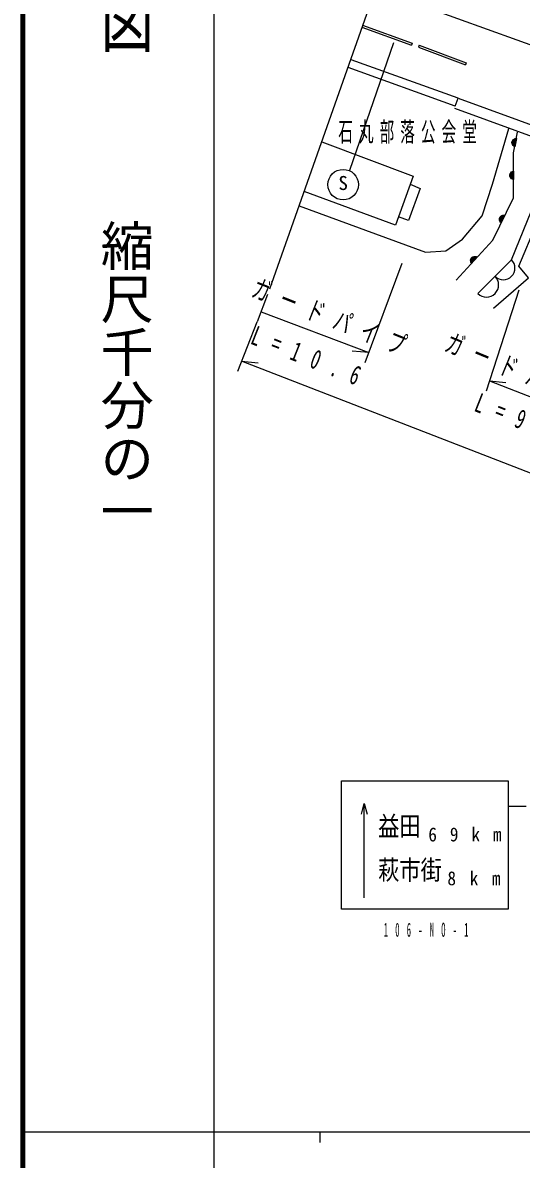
# Model space of a CAD drawing. Units: millimetres, scale not verified. Extents: x 40000 to 680000, y 20000 to 380000.
# Drawn here: x 40000 to 86963, y 202409 to 309528 of the extents above; entities that cross this region are included whole.
import ezdxf
from ezdxf.enums import TextEntityAlignment as Align

# ---------------------------------------------------------------- set-up
doc = ezdxf.new("R2010")
doc.units = ezdxf.units.MM
doc.header["$LTSCALE"] = 1000
for name, color, linetype, lineweight in [('M-BGD', 7, 'Continuous', 25), ('M-TTL', 2, 'Continuous', 140), ('M-TTL-BAND', 7, 'Continuous', 25)]:
    doc.layers.add(name, color=color, linetype=linetype, lineweight=lineweight)
doc.styles.add('@ＭＳ ゴシック', font='')
doc.styles.add('ＭＳ ゴシック', font='')
doc.styles.get('@ＭＳ ゴシック').set_extended_font_data('@MS Gothic')
doc.styles.get('ＭＳ ゴシック').set_extended_font_data('MS Gothic')

msp = doc.modelspace()

# ---------------------------------------------------------------- linework, layer by layer
at = {"layer": 'M-BGD'}
for p, q in [((72987, 312002), (63244, 284401)), ((166456, 279020), (73949, 312447)), ((71953, 309105), (76609, 307422)), ((72021, 309293), (76677, 307610)), ((74940, 307625), (70790, 295595)), ((76677, 307610), (76609, 307422)), ((77343, 307419), (77273, 307231)), ((77273, 307231), (81712, 305568)), ((77343, 307419), (81782, 305755)), ((80742, 301651), (70669, 305293)), ((81014, 302403), (70941, 306045)), ((81782, 305755), (81712, 305568)), ((80742, 301651), (81014, 302403)), ((81014, 302403), (92006, 298400)), ((80672, 301463), (91664, 297461)), ((86112, 298124), (86175, 298438)), ((86238, 298507), (86144, 298037)), ((86181, 297980), (86294, 298545)), ((86351, 298583), (86219, 297924)), ((86263, 297899), (86401, 298589)), ((86451, 298595), (86307, 297873)), ((85938, 294983), (85939, 295303)), ((85987, 295383), (85986, 294903)), ((86034, 294855), (86035, 295431)), ((86083, 295479), (86081, 294807)), ((86129, 294791), (86131, 295495)), ((86179, 295510), (86177, 294774)), ((84950, 290852), (85201, 291371)), ((85266, 291393), (84972, 290788)), ((85009, 290753), (85316, 291386)), ((85366, 291380), (85045, 290718)), ((84920, 291009), (85059, 291297)), ((85137, 291348), (84928, 290916)), ((82533, 287487), (82208, 287135)), ((82211, 287067), (82601, 287490)), ((82669, 287493), (82213, 286999)), ((82227, 287226), (82444, 287461)), ((82238, 286955), (82715, 287472)), ((82761, 287451), (82262, 286910)), ((72251, 277509), (75738, 286882)), ((63057, 283908), (62098, 281330)), ((86736, 284329), (83661, 274814)), ((62447, 282267), (72600, 278447)), ((60273, 276688), (62098, 281330)), ((72600, 278447), (71048, 278582)), ((60614, 277628), (62164, 277477)), ((147378, 243946), (60614, 277628)), ((83969, 275765), (85519, 275616)), ((83969, 275765), (91992, 272659)), ((72178, 227055), (72178, 235928)), ((87412, 235650), (85724, 235650))]:
    msp.add_line(p, q, dxfattribs=at)
for points in [[(66037, 292257), (77946, 287904), (79871, 288034), (81424, 289122), (83292, 291328), (84240, 294306), (85802, 299571)], [(80818, 285275), (84276, 289021), (86221, 293034), (86231, 297251), (86621, 299199)], [(68181, 298288), (76767, 295060), (75108, 290447), (66514, 293629)], [(76493, 294299), (77433, 293910), (76336, 290887), (75393, 291238)], [(84342, 282637), (87643, 285493), (86732, 286571), (88395, 290542), (91186, 293626), (96446, 286875), (88508, 279564)], [(82871, 283996), (86048, 287196), (88313, 292757)], [(71898, 234928), (72178, 235928), (72458, 234928)]]:
    msp.add_lwpolyline(points, dxfattribs=at)
for points in [[(86347, 297833), (86260, 297883), (86191, 297946), (86128, 298040), (86096, 298128), (86084, 298228), (86109, 298354), (86159, 298441), (86222, 298510), (86316, 298573), (86404, 298605), (86504, 298617)], [(86225, 294742), (86129, 294775), (86049, 294823), (85970, 294903), (85922, 294983), (85890, 295079), (85890, 295207), (85923, 295303), (85971, 295383), (86051, 295463), (86131, 295511), (86227, 295542)], [(85074, 290668), (85002, 290738), (84951, 290817), (84913, 290923), (84905, 291016), (84918, 291117), (84974, 291232), (85045, 291304), (85123, 291355), (85230, 291392), (85323, 291401), (85423, 291388)], [(82276, 286854), (82227, 286943), (82201, 287033), (82196, 287146), (82215, 287237), (82257, 287329), (82344, 287423), (82432, 287472), (82522, 287498), (82635, 287503), (82726, 287484), (82818, 287442)], [(70026, 238064), (85724, 238064), (85724, 225993), (70026, 225993)]]:
    msp.add_lwpolyline(points, close=True, dxfattribs=at)
msp.add_circle((70183, 294266), 1440, dxfattribs=at)
for centre, radius, start, end in [((85267, 286409), 1100, 225.22093, 45.18423), ((83681, 284812), 1150, 225.21143, 45.17608)]:
    msp.add_arc(centre, radius, start, end, dxfattribs=at)
at = {"layer": 'M-TTL'}
msp.add_line((40000, 380000), (40000, 20000), dxfattribs=at)
at = {"layer": 'M-TTL-BAND'}
for p, q in [((58000, 370000), (58000, 20000)), ((40000, 205000), (579000, 205000)), ((68000, 205000), (68000, 204000))]:
    msp.add_line(p, q, dxfattribs=at)

# ---------------------------------------------------------------- texts
at = {"layer": 'M-BGD', "style": 'ＭＳ ゴシック'}
for s, width, p in [('石', 0.55, (69721, 297792)), ('丸', 0.55, (71669, 297789)), ('部', 0.55, (73616, 297785)), ('落', 0.55, (75563, 297782)), ('公', 0.55, (77511, 297778)), ('会', 0.55, (79458, 297775)), ('堂', 0.55, (81405, 297772)), ('益田', 0.8, (73483, 232342)), ('萩市街', 0.8, (73483, 228211))]:
    msp.add_text(s, height=1833, dxfattribs=dict(at, width=width)).set_placement(p, align=Align.BOTTOM_LEFT)
msp.add_text('S', height=1320, dxfattribs=at).set_placement((69733, 293366), align=Align.BOTTOM_LEFT)
at = {"layer": 'M-BGD', "char_height": 1833, "attachment_point": 7, "style": 'ＭＳ ゴシック'}
for s, insert, rotation in [('\\T1.68;\\W0.65;ガードパイプ', (61401, 283698), 338.4), ('\\T2.46;\\W0.65;L=10.6', (61337, 279280), 338.4), ('\\T1.68;\\W0.65;ガードパイプ', (79585, 278576), 337.6), ('\\T2.51;\\W0.65;L=9.3', (82403, 272941), 338.5)]:
    msp.add_mtext(s, dxfattribs=dict(at, insert=insert, rotation=rotation))
at = {"layer": 'M-BGD', "char_height": 1320, "attachment_point": 7, "style": 'ＭＳ ゴシック'}
for s, insert in [('\\T2.51;\\W0.9;69km\\~', (78209, 232342)), ('\\T2.59;\\W0.9;8km\\~', (80009, 228211)), ('\\T2.68;\\W0.45;106-NO-1', (74008, 223361))]:
    msp.add_mtext(s, dxfattribs=dict(at, insert=insert))
at = {"layer": 'M-TTL-BAND', "style": '@ＭＳ ゴシック', "width": 1.4}
msp.add_text('平  面  図', height=3666, rotation=270, dxfattribs=at).set_placement((49777, 306475), align=Align.MIDDLE_RIGHT)
at = {"layer": 'M-TTL-BAND', "style": '@ＭＳ ゴシック'}
msp.add_text('縮尺千分の一', height=3666, rotation=270, dxfattribs=at).set_placement((49777, 261030), align=Align.MIDDLE_RIGHT)

doc.saveas('drawing.dxf')
